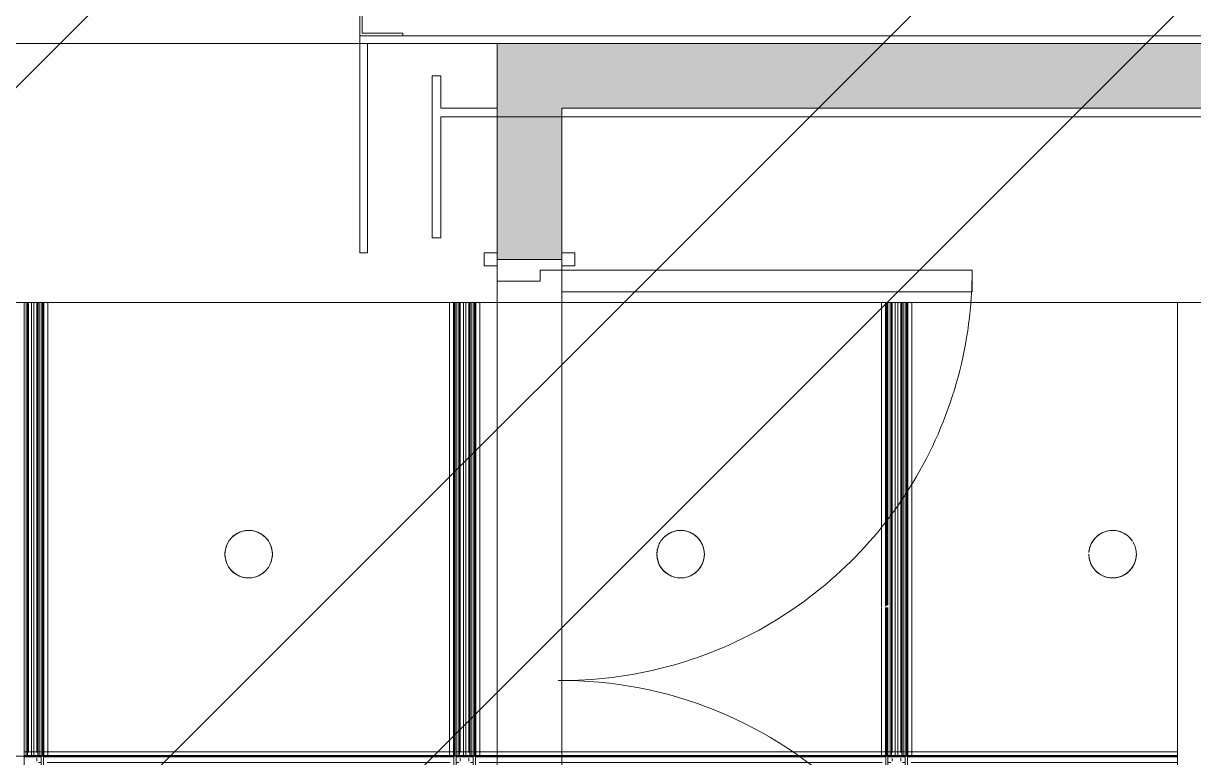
# Model space of a CAD drawing. Header units: millimetres. Extents: x -57519 to 497916, y -349472 to 446842.
# Drawn here: x 328881 to 331590, y 32679 to 34379 of the extents above; entities that cross this region are included whole.
import ezdxf

# ---------------------------------------------------------------- set-up
doc = ezdxf.new("R2010")
doc.units = ezdxf.units.MM
for name, color, linetype, lineweight in [('A-CLNG', 13, 'Continuous', 5), ('A-DETL-GENF', 92, 'Continuous', 5), ('A-DOOR', 31, 'Continuous', 5), ('A-DOOR-FRAM', 31, 'Continuous', 5), ('A-FLOR', 192, 'Continuous', 5), ('A-GENM', 13, 'Continuous', 5), ('A-GLAZ-CURT', 52, 'Continuous', 20), ('A-WALL', 113, 'Continuous', 20), ('A-WALL-PATT', 111, 'Continuous', 20), ('E-LITE-EQPM', 33, 'Continuous', 5)]:
    doc.layers.add(name, color=color, linetype=linetype, lineweight=lineweight)

# ---------------------------------------------------------------- blocks, each defined once
blk = doc.blocks.new('DLN_Face Base lighting-01 - 110mm _R_-V149-SITE COVERAGE')
at = {"layer": 'E-LITE-EQPM'}
for start, end in [(90, 180), (75, 105), (60, 87.8601), (135, 165), (105, 135), (60, 75), (15, 60), (45, 60), (15, 45), (165, 180), (180, 210), (180, 225), (0, 15), (0, 15), (345, 360), (345, 360), (330, 345), (330, 345), (210, 240), (225, 255), (240, 270), (255, 270), (270, 285), (272.1399, 285), (285, 315), (285, 300), (300, 315), (315, 330), (315, 330)]:
    blk.add_arc((0, 0), 55, start, end, dxfattribs=at)
blk = doc.blocks.new('DLN_Face Base lighting-01 - 110mm _R_-V151-SITE COVERAGE')
at = {"layer": 'E-LITE-EQPM'}
for start, end in [(60, 120), (0, 105), (120, 180), (150, 180), (135, 150), (120, 135), (105, 120), (15, 60), (180, 195), (180, 210), (270, 360), (0, 15), (345, 360), (195, 210), (330, 345), (210, 240), (210, 225), (225, 240), (240, 255), (240, 255), (255, 300), (255, 270), (300, 330)]:
    blk.add_arc((0, 0), 55, start, end, dxfattribs=at)
blk = doc.blocks.new('DLN_Face Base lighting-01 - 110mm _R_-V152-SITE COVERAGE')
at = {"layer": 'E-LITE-EQPM'}
for start, end in [(60, 120), (75, 105), (120, 180), (135, 180), (120, 135), (105, 120), (60, 75), (48.3785, 60), (45, 60), (15, 45), (15, 45), (180, 210), (180, 210), (0, 15), (0, 15), (270, 355.9938), (330, 345), (345, 355.9938), (213.411, 240), (213.411, 225), (225, 240), (240, 330), (240, 255), (255, 270)]:
    blk.add_arc((0, 0), 55, start, end, dxfattribs=at)
blk = doc.blocks.new('System Panel - C4 Expanded Metal Mesh-14365644-SITE COVERAGE')
at = {"layer": 'A-GLAZ-CURT', "lineweight": 5}
for p, q in [((82149.3, 33707.5), (82149.3, 33732.5)), ((82149.3, 33732.5), (82149.3, 33707.5)), ((82789.3, 33732.5), (82789.3, 33707.5)), ((82789.3, 33707.5), (82789.3, 33732.5)), ((82149.3, 33632.5), (82149.3, 33707.5)), ((82149.3, 33707.5), (82149.3, 33632.5)), ((82789.3, 33707.5), (82789.3, 33632.5)), ((82789.3, 33632.5), (82789.3, 33707.5)), ((82149.3, 32691), (82149.3, 33632.5)), ((82149.3, 33632.5), (82149.3, 32691)), ((82789.3, 33632.5), (82789.3, 32691)), ((82789.3, 32691), (82789.3, 33632.5)), ((82149.3, 32671), (82149.3, 32677.5)), ((82149.3, 32677.5), (82149.3, 32671)), ((82789.3, 32677.5), (82789.3, 32671)), ((82789.3, 32671), (82789.3, 32677.5)), ((82159.3, 32667.5), (82152.8, 32667.5)), ((82152.8, 32667.5), (82159.3, 32667.5)), ((82789.3, 32667.5), (82172.8, 32667.5)), ((82172.8, 32667.5), (82789.3, 32667.5))]:
    blk.add_line(p, q, dxfattribs=at)
for start, end in [(33.411, 175.9938), (105, 175.9938), (33.411, 105), (0, 30), (0, 30), (180, 0), (180, 330), (330, 0)]:
    blk.add_arc((82639.3, 33150), 55, start, end, dxfattribs=at)
blk = doc.blocks.new('System Panel - C4 Expanded Metal Mesh-V380-SITE COVERAGE')
at = {"layer": 'A-GLAZ-CURT', "lineweight": 5}
for p, q in [((78149.3, 33707.5), (78149.3, 33732.5)), ((78149.3, 33732.5), (78149.3, 33707.5)), ((79129.3, 33732.5), (79129.3, 33707.5)), ((79129.3, 33707.5), (79129.3, 33732.5)), ((78149.3, 33632.5), (78149.3, 33707.5)), ((78149.3, 33707.5), (78149.3, 33632.5)), ((79129.3, 33707.5), (79129.3, 33632.5)), ((79129.3, 33632.5), (79129.3, 33707.5)), ((78149.3, 32691), (78149.3, 33632.5)), ((78149.3, 33632.5), (78149.3, 32691)), ((79129.3, 33632.5), (79129.3, 32691)), ((79129.3, 32691), (79129.3, 33632.5)), ((78149.3, 32671), (78149.3, 32677.5)), ((78149.3, 32677.5), (78149.3, 32671)), ((79129.3, 32677.5), (79129.3, 32671)), ((79129.3, 32671), (79129.3, 32677.5)), ((78159.3, 32667.5), (78152.8, 32667.5)), ((78152.8, 32667.5), (78159.3, 32667.5)), ((79105.8, 32667.5), (78172.8, 32667.5)), ((78172.8, 32667.5), (79105.8, 32667.5)), ((79125.8, 32667.5), (79119.3, 32667.5)), ((79119.3, 32667.5), (79125.8, 32667.5))]:
    blk.add_line(p, q, dxfattribs=at)
for start, end in [(0, 180), (0, 180), (180, 0), (180, 0)]:
    blk.add_arc((78639.3, 33150), 55, start, end, dxfattribs=at)
blk = doc.blocks.new('System Panel - C4 Expanded Metal Mesh-V370-SITE COVERAGE')
at = {"layer": 'A-GLAZ-CURT', "lineweight": 5}
for p, q in [((69149.3, 33707.5), (69149.3, 33732.5)), ((69149.3, 33732.5), (69149.3, 33707.5)), ((70129.3, 33732.5), (70129.3, 33707.5)), ((70129.3, 33707.5), (70129.3, 33732.5)), ((69149.3, 33632.5), (69149.3, 33707.5)), ((69149.3, 33707.5), (69149.3, 33632.5)), ((70129.3, 33707.5), (70129.3, 33632.5)), ((70129.3, 33632.5), (70129.3, 33707.5)), ((69149.3, 32691), (69149.3, 33632.5)), ((69149.3, 33632.5), (69149.3, 32691)), ((70129.3, 33632.5), (70129.3, 32691)), ((70129.3, 32691), (70129.3, 33632.5)), ((69149.3, 32671), (69149.3, 32677.5)), ((69149.3, 32677.5), (69149.3, 32671)), ((70129.3, 32677.5), (70129.3, 32671)), ((70129.3, 32671), (70129.3, 32677.5)), ((69159.3, 32667.5), (69152.8, 32667.5)), ((69152.8, 32667.5), (69159.3, 32667.5)), ((70105.8, 32667.5), (69172.8, 32667.5)), ((69172.8, 32667.5), (70105.8, 32667.5)), ((70125.8, 32667.5), (70119.3, 32667.5)), ((70119.3, 32667.5), (70125.8, 32667.5))]:
    blk.add_line(p, q, dxfattribs=at)
for start, end in [(0, 180), (0, 180), (180, 0), (180, 0)]:
    blk.add_arc((69639.3, 33150), 55, start, end, dxfattribs=at)
blk = doc.blocks.new('Ceilings 8 - Ceilings 8-14169185-SITE COVERAGE')
at = {"layer": 'A-CLNG'}
for p, q in [((80119.3, 32682.5), (80119.3, 33732.5)), ((80119.3, 32682.5), (80119.3, 33732.5)), ((80124.3, 33732.5), (80124.3, 32691)), ((80124.3, 32691), (80124.3, 33732.5)), ((80127.3, 32691), (80127.3, 33732.5)), ((80127.3, 32691), (80127.3, 33732.5)), ((80129.3, 32691), (80129.3, 33732.5)), ((80129.3, 32691), (80129.3, 33732.5)), ((80136.3, 32691), (80136.3, 33732.5)), ((80136.3, 32691), (80136.3, 33732.5)), ((80142.3, 32691), (80142.3, 33732.5)), ((80142.3, 32691), (80142.3, 33732.5)), ((80149.3, 32691), (80149.3, 33732.5)), ((80149.3, 32691), (80149.3, 33732.5)), ((80151.3, 33732.5), (80151.3, 32691)), ((80151.3, 32691), (80151.3, 33732.5)), ((80154.3, 32691), (80154.3, 33732.5)), ((80154.3, 33707.5), (80154.3, 33732.5)), ((80159.3, 33732.5), (80159.3, 32682.5)), ((80159.3, 32682.5), (80159.3, 33732.5)), ((80162.3, 32691), (80162.3, 33732.5)), ((80164.3, 31677.5), (80164.3, 33732.5)), ((80164.3, 32682.5), (80164.3, 33732.5)), ((80164.3, 32691), (80164.3, 33732.5)), ((80164.3, 32691), (80164.3, 33732.5)), ((80165.3, 32691), (80165.3, 33732.5)), ((80174.3, 32682.5), (80174.3, 33732.5)), ((81104.3, 33732.5), (81104.3, 32682.5)), ((81113.3, 33732.5), (81113.3, 32691)), ((81114.3, 32682.5), (81114.3, 33732.5)), ((81114.3, 31677.5), (81114.3, 33732.5)), ((81114.3, 32691), (81114.3, 33732.5)), ((81114.3, 32691), (81114.3, 33732.5)), ((81116.3, 32691), (81116.3, 33732.5)), ((81119.3, 32682.5), (81119.3, 33732.5)), ((81119.3, 32682.5), (81119.3, 33732.5)), ((81124.3, 33732.5), (81124.3, 33708)), ((81124.3, 32691), (81124.3, 33732.5)), ((81127.3, 32691), (81127.3, 33732.5)), ((81127.3, 32691), (81127.3, 33732.5)), ((81129.3, 32691), (81129.3, 33732.5)), ((81129.3, 32691), (81129.3, 33732.5)), ((81136.3, 32691), (81136.3, 33732.5)), ((81136.3, 32691), (81136.3, 33732.5)), ((81142.3, 32691), (81142.3, 33732.5)), ((81142.3, 32691), (81142.3, 33732.5)), ((81149.3, 32691), (81149.3, 33732.5)), ((81149.3, 32691), (81149.3, 33732.5)), ((81151.3, 33732.5), (81151.3, 32691)), ((81151.3, 32691), (81151.3, 33732.5)), ((81154.3, 32691), (81154.3, 33732.5)), ((81154.3, 33707.5), (81154.3, 33732.5)), ((81159.3, 33732.5), (81159.3, 32682.5)), ((81159.3, 32682.5), (81159.3, 33732.5)), ((81162.3, 32691), (81162.3, 33732.5)), ((81164.3, 31677.5), (81164.3, 33732.5)), ((81164.3, 32682.5), (81164.3, 33732.5)), ((81164.3, 32691), (81164.3, 33732.5)), ((81164.3, 32691), (81164.3, 33732.5)), ((81165.3, 32691), (81165.3, 33732.5)), ((81174.3, 32682.5), (81174.3, 33732.5)), ((82104.3, 33732.5), (82104.3, 33027.7)), ((82113.3, 33732.5), (82113.3, 33030)), ((82114.3, 33030.3), (82114.3, 33732.5)), ((82114.3, 33030.3), (82114.3, 33732.5)), ((82114.3, 33030.3), (82114.3, 33732.5)), ((82114.3, 33030.3), (82114.3, 33732.5)), ((82116.3, 33030.8), (82116.3, 33732.5)), ((82119.3, 33031.6), (82119.3, 33732.5)), ((82119.3, 33031.6), (82119.3, 33732.5)), ((82124.3, 33732.5), (82124.3, 33708)), ((82124.3, 32691), (82124.3, 33732.5)), ((82127.3, 32691), (82127.3, 33732.5)), ((82127.3, 32691), (82127.3, 33732.5)), ((82129.3, 32691), (82129.3, 33732.5)), ((82129.3, 32691), (82129.3, 33732.5)), ((82136.3, 32691), (82136.3, 33732.5)), ((82136.3, 32691), (82136.3, 33732.5)), ((82142.3, 32691), (82142.3, 33732.5)), ((82142.3, 32691), (82142.3, 33732.5)), ((82149.3, 32691), (82149.3, 33732.5)), ((82149.3, 32691), (82149.3, 33732.5)), ((82151.3, 33732.5), (82151.3, 32691)), ((82151.3, 32691), (82151.3, 33732.5)), ((82154.3, 32691), (82154.3, 33732.5)), ((82154.3, 33707.5), (82154.3, 33732.5)), ((82159.3, 33732.5), (82159.3, 32682.5)), ((82159.3, 32682.5), (82159.3, 33732.5)), ((82162.3, 32691), (82162.3, 33732.5)), ((82164.3, 31677.5), (82164.3, 33732.5)), ((82164.3, 32682.5), (82164.3, 33732.5)), ((82164.3, 32691), (82164.3, 33732.5)), ((82164.3, 32691), (82164.3, 33732.5)), ((82165.3, 32691), (82165.3, 33732.5)), ((82174.3, 32682.5), (82174.3, 33732.5)), ((80154.3, 33628.1), (80154.3, 33702.4)), ((81124.3, 33702.4), (81124.3, 33628.1)), ((81154.3, 33628.1), (81154.3, 33702.4)), ((82124.3, 33702.4), (82124.3, 33628.1)), ((82154.3, 33632.5), (82154.3, 33706.9)), ((80154.3, 32691), (80154.3, 33626.9)), ((81124.3, 33626.9), (81124.3, 32691)), ((81154.3, 32691), (81154.3, 33626.9)), ((82124.3, 33626.9), (82124.3, 32691)), ((82154.3, 32691), (82154.3, 33626.9)), ((82104.3, 33026.8), (82104.3, 32682.5)), ((82113.3, 33026.8), (82113.3, 32691)), ((82114.3, 32682.5), (82114.3, 33026.8)), ((82114.3, 31677.5), (82114.3, 33026.8)), ((82114.3, 32691), (82114.3, 33026.8)), ((82114.3, 32691), (82114.3, 33026.8)), ((82116.3, 32691), (82116.3, 33026.8)), ((82119.3, 32682.5), (82119.3, 33026.8)), ((82119.3, 32682.5), (82119.3, 33026.8)), ((82789.3, 32682.5), (76691.8, 32682.5)), ((80159.3, 32692.5), (80119.3, 32692.5)), ((80159.3, 32683.5), (80119.3, 32683.5)), ((80119.3, 32632.5), (80119.3, 32682.5)), ((80119.3, 32632.5), (80119.3, 32682.5)), ((80159.3, 32682.5), (80119.3, 32682.5)), ((80159.3, 32682.5), (80119.3, 32682.5)), ((80159.3, 32682.5), (80119.3, 32682.5)), ((80125.8, 32680.5), (80119.3, 32680.5)), ((80124.3, 32682.5), (80124.3, 32691)), ((80152.8, 32680.5), (80125.8, 32680.5)), ((80127.3, 32682.5), (80127.3, 32691)), ((80136.3, 32682.5), (80136.3, 32691)), ((80142.3, 32682.5), (80142.3, 32691)), ((80151.3, 32691), (80151.3, 32682.5)), ((80159.3, 32680.5), (80152.8, 32680.5)), ((80154.3, 32682.5), (80154.3, 32691)), ((80159.3, 32682.5), (80159.3, 32632.5)), ((80159.3, 32632.5), (80159.3, 32682.5)), ((80162.3, 32682.5), (80162.3, 32691)), ((81114.3, 32692.5), (80164.3, 32692.5)), ((80164.3, 32682.5), (80164.3, 32691)), ((80164.3, 32682.5), (80164.3, 32691)), ((80172.8, 32683.5), (80164.3, 32683.5)), ((81114.3, 32682.5), (80164.3, 32682.5)), ((80172.8, 32682.5), (80164.3, 32682.5)), ((80172.8, 32682.5), (80164.3, 32682.5)), ((80172.8, 32680.5), (80164.3, 32680.5)), ((80165.3, 32682.5), (80165.3, 32691)), ((81105.8, 32683.5), (80172.8, 32683.5)), ((81105.8, 32682.5), (80172.8, 32682.5)), ((81105.8, 32682.5), (80172.8, 32682.5)), ((81105.8, 32680.5), (80172.8, 32680.5)), ((81114.3, 32683.5), (81105.8, 32683.5)), ((81114.3, 32682.5), (81105.8, 32682.5)), ((81114.3, 32682.5), (81105.8, 32682.5)), ((81114.3, 32680.5), (81105.8, 32680.5)), ((81113.3, 32691), (81113.3, 32682.5)), ((81114.3, 32682.5), (81114.3, 32691)), ((81114.3, 32682.5), (81114.3, 32691)), ((81116.3, 32682.5), (81116.3, 32691)), ((81159.3, 32692.5), (81119.3, 32692.5)), ((81159.3, 32683.5), (81119.3, 32683.5)), ((81119.3, 32632.5), (81119.3, 32682.5)), ((81119.3, 32632.5), (81119.3, 32682.5)), ((81159.3, 32682.5), (81119.3, 32682.5)), ((81159.3, 32682.5), (81119.3, 32682.5)), ((81159.3, 32682.5), (81119.3, 32682.5)), ((81125.8, 32680.5), (81119.3, 32680.5)), ((81124.3, 32682.5), (81124.3, 32691)), ((81152.8, 32680.5), (81125.8, 32680.5)), ((81127.3, 32682.5), (81127.3, 32691)), ((81136.3, 32682.5), (81136.3, 32691)), ((81142.3, 32682.5), (81142.3, 32691)), ((81151.3, 32691), (81151.3, 32682.5)), ((81159.3, 32680.5), (81152.8, 32680.5)), ((81154.3, 32682.5), (81154.3, 32691)), ((81159.3, 32682.5), (81159.3, 32632.5)), ((81159.3, 32632.5), (81159.3, 32682.5)), ((81162.3, 32682.5), (81162.3, 32691)), ((82114.3, 32692.5), (81164.3, 32692.5)), ((81164.3, 32682.5), (81164.3, 32691)), ((81164.3, 32682.5), (81164.3, 32691)), ((81172.8, 32683.5), (81164.3, 32683.5)), ((82114.3, 32682.5), (81164.3, 32682.5)), ((81172.8, 32682.5), (81164.3, 32682.5)), ((81172.8, 32682.5), (81164.3, 32682.5)), ((81172.8, 32680.5), (81164.3, 32680.5)), ((81165.3, 32682.5), (81165.3, 32691)), ((82105.8, 32683.5), (81172.8, 32683.5)), ((82105.8, 32682.5), (81172.8, 32682.5)), ((82105.8, 32682.5), (81172.8, 32682.5)), ((82105.8, 32680.5), (81172.8, 32680.5)), ((82114.3, 32683.5), (82105.8, 32683.5)), ((82114.3, 32682.5), (82105.8, 32682.5)), ((82114.3, 32682.5), (82105.8, 32682.5)), ((82114.3, 32680.5), (82105.8, 32680.5)), ((82113.3, 32691), (82113.3, 32682.5)), ((82114.3, 32682.5), (82114.3, 32691)), ((82114.3, 32682.5), (82114.3, 32691)), ((82116.3, 32682.5), (82116.3, 32691)), ((82159.3, 32692.5), (82119.3, 32692.5)), ((82159.3, 32683.5), (82119.3, 32683.5)), ((82119.3, 32632.5), (82119.3, 32682.5)), ((82119.3, 32632.5), (82119.3, 32682.5)), ((82159.3, 32682.5), (82119.3, 32682.5)), ((82159.3, 32682.5), (82119.3, 32682.5)), ((82159.3, 32682.5), (82119.3, 32682.5)), ((82125.8, 32680.5), (82119.3, 32680.5)), ((82124.3, 32682.5), (82124.3, 32691)), ((82152.8, 32680.5), (82125.8, 32680.5)), ((82127.3, 32682.5), (82127.3, 32691)), ((82136.3, 32682.5), (82136.3, 32691)), ((82142.3, 32682.5), (82142.3, 32691)), ((82151.3, 32691), (82151.3, 32682.5)), ((82159.3, 32680.5), (82152.8, 32680.5)), ((82154.3, 32682.5), (82154.3, 32691)), ((82159.3, 32682.5), (82159.3, 32632.5)), ((82159.3, 32632.5), (82159.3, 32682.5)), ((82162.3, 32682.5), (82162.3, 32691)), ((82789.3, 32692.5), (82164.3, 32692.5)), ((82164.3, 32682.5), (82164.3, 32691)), ((82164.3, 32682.5), (82164.3, 32691)), ((82172.8, 32683.5), (82164.3, 32683.5)), ((82789.3, 32682.5), (82164.3, 32682.5)), ((82172.8, 32682.5), (82164.3, 32682.5)), ((82172.8, 32682.5), (82164.3, 32682.5)), ((82172.8, 32680.5), (82164.3, 32680.5)), ((82165.3, 32682.5), (82165.3, 32691)), ((82789.3, 32683.5), (82172.8, 32683.5)), ((82789.3, 32682.5), (82172.8, 32682.5)), ((82789.3, 32682.5), (82172.8, 32682.5)), ((82789.3, 32680.5), (82172.8, 32680.5)), ((82789.3, 32691), (82789.3, 32692.5)), ((82789.3, 32692.5), (82789.3, 32691)), ((82789.3, 32691), (82789.3, 32682.5)), ((82789.3, 32688), (82789.3, 32689.5)), ((82789.3, 32689.5), (82789.3, 32688)), ((82789.3, 32682.5), (82789.3, 32688)), ((82789.3, 32688), (82789.3, 32685)), ((82789.3, 32685), (82789.3, 32683.5)), ((82789.3, 32683.5), (82789.3, 32682)), ((82789.3, 32682.5), (82789.3, 32632.5)), ((82789.3, 32680.5), (82789.3, 32682))]:
    blk.add_line(p, q, dxfattribs=at)
blk = doc.blocks.new('DLN-Double Door__X04_ - _M19_ 1900 x 2450 _WH_-16908813-SITE COVERAGE')
at = {"layer": 'A-DOOR'}
for p, q in [((-900, -75), (-950, -75)), ((-950, -75), (-950, -1025)), ((-900, -1025), (-900, -75)), ((900, -75), (950, -75)), ((900, -1025), (900, -75)), ((950, -75), (950, -1025)), ((-950, -1025), (-900, -1025)), ((950, -1025), (900, -1025))]:
    blk.add_line(p, q, dxfattribs=at)
for centre, start, end in [((-950, -75), 270, 0.5), ((950, -75), 179.5, 194.5833), ((950, -75), 194.5833, 209.6667), ((950, -75), 209.6667, 224.75), ((950, -75), 224.75, 239.8333), ((950, -75), 239.8333, 270)]:
    blk.add_arc(centre, 950, start, end, dxfattribs=at)
at = {"layer": 'A-DOOR-FRAM'}
for p, q in [((-960, 105), (-990, 105)), ((-990, 105), (-990, 75)), ((-990, 75), (-990, 105)), ((-990, 105), (-960, 105)), ((-960, 75), (-960, 105)), ((-960, 105), (-960, 75)), ((990, 105), (960, 105)), ((960, 105), (960, 75)), ((990, 105), (960, 105)), ((960, 75), (960, 105)), ((990, 75), (990, 105)), ((990, 105), (990, 75)), ((-990, 75), (-960, 75)), ((-975, 75), (-990, 75)), ((-960, 75), (-975, 75)), ((-925, 75), (-975, 75)), ((-975, 75), (-975, -75)), ((-975, -75), (-975, 75)), ((-960, 75), (-975, 75)), ((-925, 75), (-960, 75)), ((-925, -25), (-925, 75)), ((-925, 75), (-925, -25)), ((925, 75), (925, -25)), ((975, 75), (925, 75)), ((925, -25), (925, 75)), ((925, 75), (960, 75)), ((960, 75), (990, 75)), ((960, 75), (975, 75)), ((960, 75), (975, 75)), ((975, 75), (990, 75)), ((975, -75), (975, 75)), ((975, 75), (975, -75)), ((-950, -75), (-950, -25)), ((-950, -25), (-925, -25)), ((-950, -25), (-925, -25)), ((-950, -25), (-950, -75)), ((925, -25), (950, -25)), ((950, -25), (925, -25)), ((950, -25), (950, -75)), ((950, -75), (950, -25)), ((-960, -75), (-990, -75)), ((-990, -75), (-990, -105)), ((-990, -105), (-990, -75)), ((-990, -75), (-975, -75)), ((-975, -75), (-960, -75)), ((-975, -75), (-950, -75)), ((-975, -75), (-960, -75)), ((-960, -105), (-960, -75)), ((-960, -75), (-960, -105)), ((-960, -75), (-950, -75)), ((950, -75), (975, -75)), ((960, -75), (950, -75)), ((990, -75), (960, -75)), ((960, -75), (960, -105)), ((975, -75), (960, -75)), ((960, -105), (960, -75)), ((975, -75), (960, -75)), ((990, -75), (975, -75)), ((990, -105), (990, -75)), ((990, -75), (990, -105)), ((-990, -105), (-960, -105)), ((-960, -105), (-990, -105)), ((960, -105), (990, -105)), ((960, -105), (990, -105))]:
    blk.add_line(p, q, dxfattribs=at)
blk = doc.blocks.new('Signage - Lift - Type 1-17070343-SITE COVERAGE')
at = {"layer": 'A-GENM'}
for p, q in [((25, -9), (25, -15)), ((125, -9), (25, -9)), ((25, -15), (119, -15)), ((119, -15), (119, -209)), ((125, -209), (125, -9)), ((119, -209), (125, -209))]:
    blk.add_line(p, q, dxfattribs=at)

msp = doc.modelspace()

# ---------------------------------------------------------------- hatches: boundary and pattern name
at = {"layer": 'A-DETL-GENF'}
h = msp.add_hatch(dxfattribs=at)
h.set_pattern_fill('FP_40', color=250, style=0, pattern_type=2)
h.set_pattern_definition([(45, (248763.4, 0), (-1257.236, 1257.236), []), (45, (248763.4, 1905), (-1257.236, 1257.236), [])])
h.paths.add_polyline_path([(325750.1, -8642.5), (328562.7, -8642.5), (328562.7, 4657.5), (341312.7, 4657.5), (341312.7, 30557.5), (342712.7, 30557.5), (342712.7, 48907.7), (339962.7, 48907.7), (339962.7, 52157.5), (338962.7, 52157.5), (338962.7, 53757.5), (297512.7, 53757.5), (297512.7, 52247.5), (286277.7, 52247.5), (286277.7, 34407.5), (285902.7, 34407.5), (285902.7, 7407.5), (286277.7, 7407.5), (286277.7, -2267.5), (315555.2, -2267.5), (315555.2, -8642.5), (321257.1, -8642.5)], flags=0)
at = {"layer": 'A-WALL-PATT', "lineweight": 5, "transparency": 33554560}
msp.add_hatch(color=253, dxfattribs=at).paths.add_polyline_path([(331366.4, 34182.5), (333327.7, 34182.5), (333327.7, 34332.5), (329977.7, 34332.5), (329977.7, 34182.5), (331085.6, 34182.5)], flags=0)
h = msp.add_hatch(color=253, dxfattribs=at)
h.paths.add_polyline_path([(330127.7, 31607.5), (330127.7, 31882.5), (329977.7, 31882.5), (329977.7, 31607.5)], flags=0)
h.paths.add_polyline_path([(329977.7, 33832.5), (330127.7, 33832.5), (330127.7, 34182.5), (329977.7, 34182.5), (329977.7, 33847.5)], flags=0)

# ---------------------------------------------------------------- linework, layer by layer
at = {"layer": 'A-FLOR'}
for p, q in [((333552.7, 34332.5), (312652.7, 34332.5)), ((333327.7, 34182.5), (330127.7, 34182.5)), ((329977.7, 31607.5), (329977.7, 33832.5)), ((330127.7, 33832.5), (330127.7, 31882.5)), ((333552.7, 33732.5), (325452.7, 33732.5))]:
    msp.add_line(p, q, dxfattribs=at)
at = {"layer": 'A-WALL', "lineweight": 18}
for p, q in [((329659.7, 34350.5), (329659.7, 33847.5)), ((336877.7, 34350.5), (329759.7, 34350.5)), ((329677.7, 33847.5), (329677.7, 34332.5)), ((329677.7, 34332.5), (336877.7, 34332.5)), ((329827.7, 34257.5), (329827.7, 33882.5)), ((329847.7, 34257.5), (329827.7, 34257.5)), ((329847.7, 34182.5), (329847.7, 34257.5)), ((329977.7, 34182.5), (329847.7, 34182.5)), ((329847.7, 33882.5), (329847.7, 34162.5)), ((329847.7, 34162.5), (333307.7, 34162.5)), ((329827.7, 33882.5), (329847.7, 33882.5)), ((329659.7, 33847.5), (329677.7, 33847.5))]:
    msp.add_line(p, q, dxfattribs=at)
at = {"layer": 'A-WALL', "lineweight": 5}
for p, q in [((329977.7, 34332.5), (329977.7, 33832.5)), ((330127.7, 33832.5), (330127.7, 34182.5)), ((329977.7, 33832.5), (330127.7, 33832.5))]:
    msp.add_line(p, q, dxfattribs=at)

# ---------------------------------------------------------------- block references
at = {"layer": 'A-CLNG'}
msp.add_blockref('Ceilings 8 - Ceilings 8-14169185-SITE COVERAGE', (248763.4, 0), dxfattribs=at)
at = {"layer": 'A-DOOR', "rotation": 90}
msp.add_blockref('DLN-Double Door__X04_ - _M19_ 1900 x 2450 _WH_-16908813-SITE COVERAGE', (330052.7, 32857.5), dxfattribs=at)
at = {"layer": 'A-GENM', "rotation": 180}
msp.add_blockref('Signage - Lift - Type 1-17070343-SITE COVERAGE', (329784.7, 34341.5), dxfattribs=at)
at = {"layer": 'A-GLAZ-CURT', "lineweight": 5}
for name, p in [('System Panel - C4 Expanded Metal Mesh-V380-SITE COVERAGE', (250763.4, 0)), ('System Panel - C4 Expanded Metal Mesh-V370-SITE COVERAGE', (260763.4, 0)), ('System Panel - C4 Expanded Metal Mesh-14365644-SITE COVERAGE', (248763.4, 0))]:
    msp.add_blockref(name, p, dxfattribs=at)
at = {"layer": 'E-LITE-EQPM', "rotation": 180}
for name, p in [('DLN_Face Base lighting-01 - 110mm _R_-V149-SITE COVERAGE', (329402.7, 33150)), ('DLN_Face Base lighting-01 - 110mm _R_-V151-SITE COVERAGE', (330402.7, 33150)), ('DLN_Face Base lighting-01 - 110mm _R_-V152-SITE COVERAGE', (331402.7, 33150))]:
    msp.add_blockref(name, p, dxfattribs=at)

doc.saveas('drawing.dxf')
